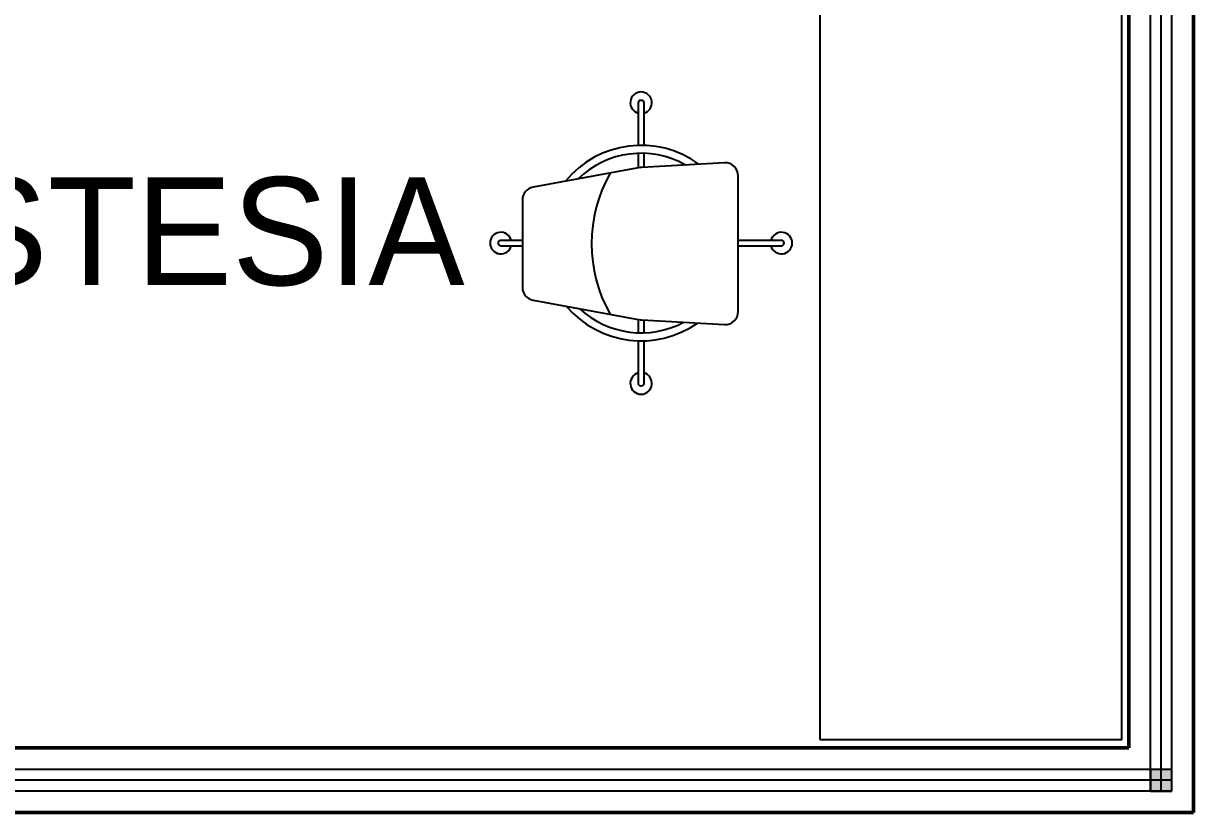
# Model space of a CAD drawing. Header units: millimetres. Extents: x 2523 to 2756, y 378 to 482.
# Drawn here: x 2585.965 to 2588.676, y 447.349 to 449.177 of the extents above; entities that cross this region are included whole.
import ezdxf

# ---------------------------------------------------------------- set-up
doc = ezdxf.new("R2010")
doc.units = ezdxf.units.MM
for name, color, linetype in [('CANCEL', 6, 'Continuous'), ('MOBILIARIO', 161, 'Continuous'), ('TEXTOS', 3, 'Continuous')]:
    doc.layers.add(name, color=color, linetype=linetype)
doc.layers.add('MUROS', color=7, linetype='Continuous', lineweight=50)
doc.styles.add('STYLE1', font='GOTHIC.TTF')

# ---------------------------------------------------------------- blocks, each defined once
blk = doc.blocks.new('18140069')
for p, q in [((-0.2065, 0.2245), (-0.1753, 0.2245)), ((0.1753, 0.2245), (0.2094, 0.2245)), ((-0.1768, 0.212), (-0.2065, 0.212)), ((0.2094, 0.212), (0.1768, 0.212))]:
    blk.add_line(p, q)
for points in [[(0.0077, 0.4933), (0.0077, 0.5433, 1), (-0.0048, 0.5433), (-0.0048, 0.4933)], [(-0.2249, 0.212), (-0.3236, 0.212, -1), (-0.3236, 0.2245), (-0.2249, 0.2245)], [(0.2277, 0.2245), (0.3264, 0.2245, -1), (0.3264, 0.212), (0.2277, 0.212)], [(-0.0048, -0.0067), (-0.0048, -0.1067, 1), (0.0077, -0.1067), (0.0077, -0.0067)]]:
    blk.add_lwpolyline(points, format="xyb")
blk.add_lwpolyline([(-0.1014, 0.4933, 0.362465), (-0.1309, 0.4687), (-0.1761, 0.2201, 0.031099), (-0.1765, 0.2164), (-0.1872, 0.025, 0.430564), (-0.1572, -0.0067), (0.1572, -0.0067, 0.430564), (0.1872, 0.025), (0.1765, 0.2164, 0.031099), (0.1761, 0.2201), (0.1309, 0.4687, 0.362465), (0.1014, 0.4933)], format="xyb", close=True)
for centre, radius, start, end in [((0.0014, 0.5433), 0.025, 284.4775, 255.5225), ((0.0014, 0.2183), 0.2264, 130.3218, 215.1464), ((0.0014, 0.2183), 0.2264, 323.6984, 50.792), ((0.0014, 0.2183), 0.208, 136.9608, 208.208), ((0.0014, 0.2183), 0.208, 330.3076, 44.4508), ((0, 0), 0.3331, 60.6365, 119.3635), ((-0.3236, 0.2183), 0.025, 14.4775, 345.5225), ((0.3264, 0.2183), 0.025, 194.4775, 165.5225), ((0.0014, -0.1067), 0.025, 104.4775, 75.5225)]:
    blk.add_arc(centre, radius, start, end)
blk = doc.blocks.new('m230')
blk.add_lwpolyline([(0, 0), (0, -0.7), (2.3, -0.7), (2.3, 0)], close=True)

msp = doc.modelspace()

# ---------------------------------------------------------------- linework, layer by layer
at = {"layer": 'CANCEL'}
for p, q in [((2588.5755, 447.3993), (2588.5755, 449.8243)), ((2588.6005, 447.3993), (2588.6005, 449.8243)), ((2588.6255, 447.3993), (2588.6255, 449.8243)), ((2588.6255, 447.4493), (2585.7255, 447.4493)), ((2588.6255, 447.4243), (2585.7255, 447.4243)), ((2588.6255, 447.3993), (2585.7255, 447.3993))]:
    msp.add_line(p, q, dxfattribs=at)
msp.add_lwpolyline([(2588.6255, 447.3993), (2588.6255, 447.4493), (2588.5755, 447.4493), (2588.5755, 447.3993)], close=True, dxfattribs=at)
msp.add_solid([(2588.6255, 447.3993), (2588.6255, 447.4493), (2588.5755, 447.3993), (2588.5755, 447.4493)], dxfattribs=at)
at = {"layer": 'MUROS', "color": 2}
for p, q in [((2588.5255, 447.4993), (2588.5255, 449.8243)), ((2588.6755, 447.3493), (2588.6755, 449.8243)), ((2588.5255, 447.4993), (2585.7255, 447.4993)), ((2588.6755, 447.3493), (2585.7255, 447.3493))]:
    msp.add_line(p, q, dxfattribs=at)

# ---------------------------------------------------------------- block references
at = {"layer": 'MOBILIARIO', "rotation": 90}
for name, p in [('m230', (2587.8096, 447.5185)), ('18140069', (2587.614, 448.667))]:
    msp.add_blockref(name, p, dxfattribs=at)

# ---------------------------------------------------------------- texts
at = {"layer": 'TEXTOS', "insert": (2586.0489, 448.6943), "char_height": 0.25, "width": 2.625303, "attachment_point": 5, "style": 'STYLE1'}
msp.add_mtext('ANESTESIA', dxfattribs=at)

doc.saveas('drawing.dxf')
